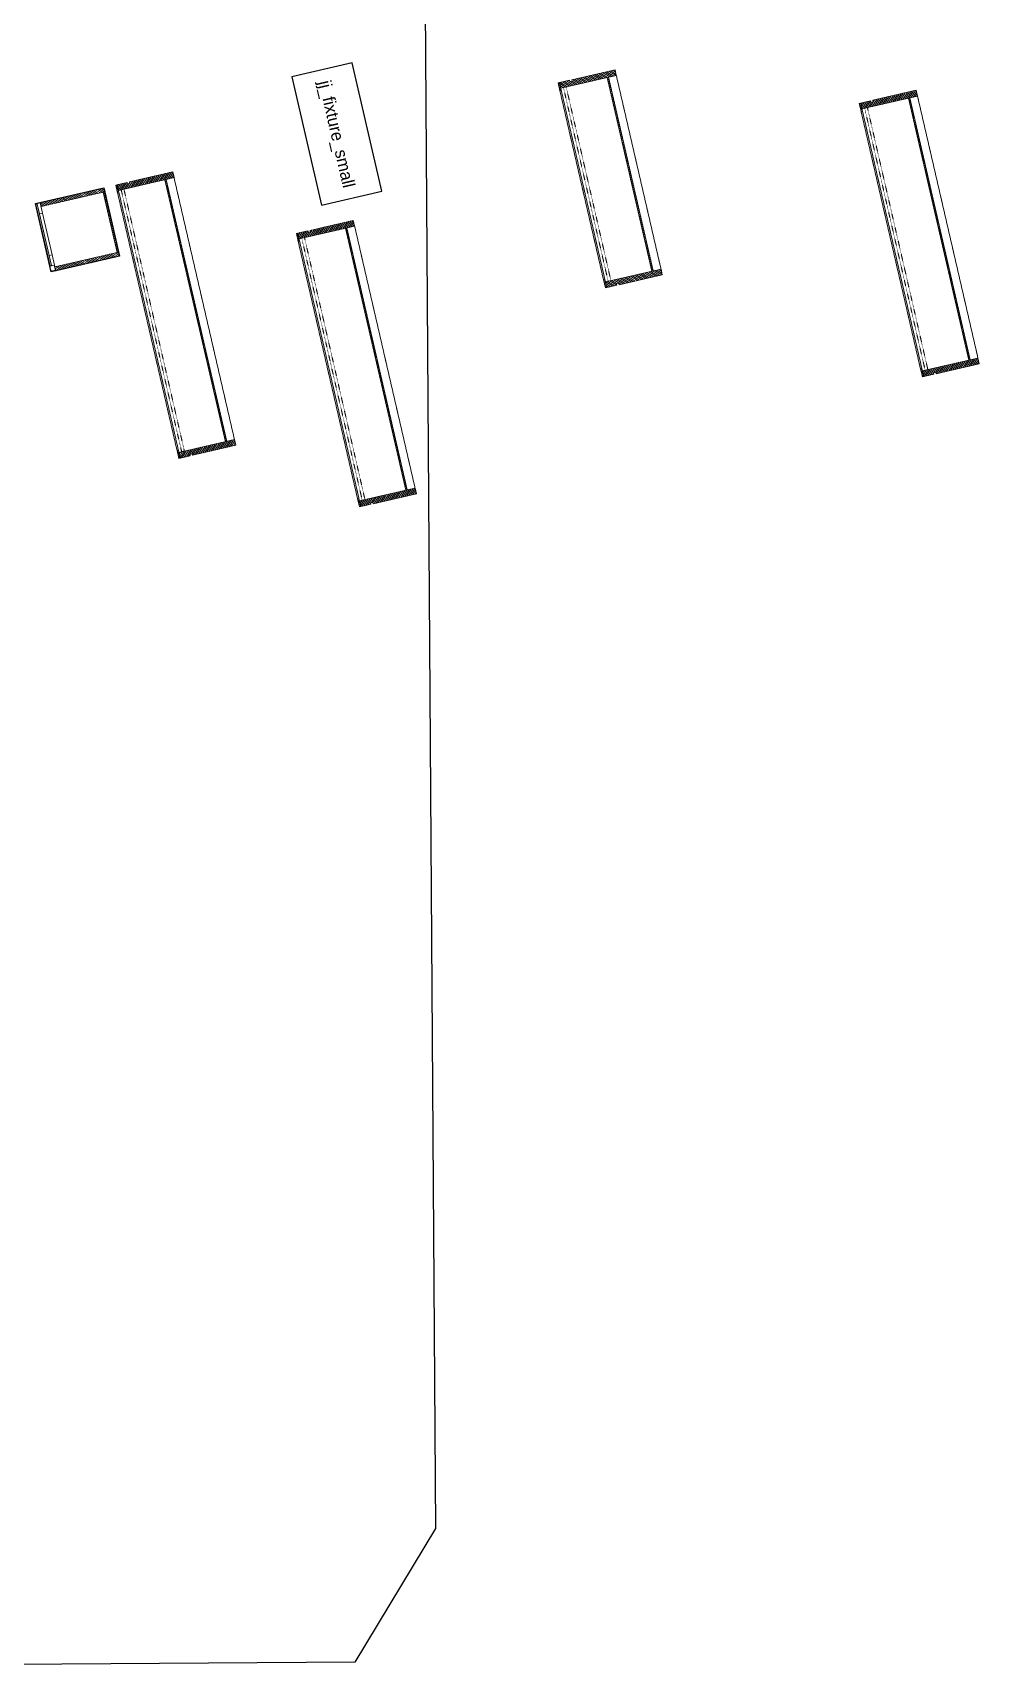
# Model space of a CAD drawing. Header units: metres. Extents: x -8842 to 502, y -6018 to 12194.
# Drawn here: x -3549 to 502, y -6018 to 982 of the extents above; entities that cross this region are included whole.
import ezdxf
from ezdxf.enums import TextEntityAlignment as Align

# ---------------------------------------------------------------- set-up
doc = ezdxf.new("R2010")
doc.units = ezdxf.units.M
doc.linetypes.add('a_p6_plan_L18$0$HIDDEN', pattern=[0.375, 0.25, -0.125])
doc.linetypes.add('ACAD_ISO03W100', pattern=[30, 12, -18])
for name, color, linetype in [('FixtureLabels', 2, 'Continuous'), ('Fixtures', 3, 'Continuous'), ('FloorPlan', 1, 'Continuous')]:
    doc.layers.add(name, color=color, linetype=linetype)
for name, color, linetype, lineweight in [('I-LK FF&E', 1, 'Continuous', 9), ('LN-ELEVATION-1', 81, 'Continuous', 13), ('LN-ELEVATION-2', 103, 'Continuous', 20), ('LN-ELEVATION-3', 125, 'a_p6_plan_L18$0$HIDDEN', 18), ('LN-ELEVATION-4', 145, 'Continuous', 13), ('LN-HATCH', 251, 'Continuous', 0)]:
    doc.layers.add(name, color=color, linetype=linetype, lineweight=lineweight)
pattern_1 = [(45, (4208834.247, 1706614.74), (-4.4901280605, 4.4901280605), [])]
pattern_2 = [(45, (4209134.247, 1706614.74), (-4.4901280605, 4.4901280605), [])]

# ---------------------------------------------------------------- blocks, each defined once
blk = doc.blocks.new('jj 1200')
at = {"layer": 'LN-HATCH', "ltscale": 0.5}
h = blk.add_hatch(dxfattribs=at)
h.set_pattern_fill('ANSI31', color=256, scale=2)
h.set_pattern_definition([(45, (4097187.331, 1708800.267), (-4.4901280605, 4.4901280605), [])])
h.paths.add_polyline_path([(792.1, 220), (792.1, 30), (786.1, 30), (786.1, 20), (792.1, 20), (792.1, -24), (767.1, -24), (767.1, 220)])
h.paths.add_polyline_path([(-382.9, 180), (767.1, 180), (767.1, 186), (-382.9, 186)])
h.paths.add_polyline_path([(757.1, -24), (757.1, -30), (792.1, -30), (792.1, -24)])
h.paths.add_polyline_path([(-407.9, 220), (-407.9, 30), (-401.9, 30), (-401.9, 20), (-407.9, 20), (-407.9, -24), (-382.9, -24), (-382.9, 220)])
h.paths.add_polyline_path([(-372.9, -24), (-372.9, -30), (-407.9, -30), (-407.9, -24)])
at = {"layer": 'LN-ELEVATION-1', "ltscale": 0.5}
for points in [[(-407.9, 220), (-407.9, 30), (-401.9, 30), (-401.9, 20), (-407.9, 20), (-407.9, -24), (-382.9, -24), (-382.9, 220)], [(792.1, 220), (792.1, 30), (786.1, 30), (786.1, 20), (792.1, 20), (792.1, -24), (767.1, -24), (767.1, 220)], [(-382.9, 180), (767.1, 180), (767.1, 186), (-382.9, 186)], [(-372.9, -24), (-372.9, -30), (-407.9, -30), (-407.9, -24)], [(757.1, -24), (757.1, -30), (792.1, -30), (792.1, -24)]]:
    blk.add_lwpolyline(points, close=True, dxfattribs=at)
at = {"layer": 'LN-ELEVATION-3', "ltscale": 0.5}
for p, q in [((767.1, 220), (-382.9, 220)), ((757.1, -24), (-372.9, -24)), ((-372.9, -30), (757.1, -30))]:
    blk.add_line(p, q, dxfattribs=at)
at = {"layer": 'LN-ELEVATION-4', "linetype": 'ACAD_ISO03W100', "ltscale": 0.05}
blk.add_lwpolyline([(767.1, 0), (-382.9, 0), (-382.9, -12), (767.1, -12)], close=True, dxfattribs=at)
blk = doc.blocks.new('JJ_FIXTURE_LARGE_5')
at = {"layer": 'I-LK FF&E', "xscale": -1}
blk.add_blockref('JJ 1200', (792.1, 30), dxfattribs=at)
blk = doc.blocks.new('JJ_FIXTURE_LARGE_6')
at = {"layer": 'I-LK FF&E', "xscale": -1}
blk.add_blockref('JJ 1200', (792.1, 30), dxfattribs=at)
blk = doc.blocks.new('jj 900')
at = {"layer": 'LN-HATCH', "ltscale": 0.5}
h = blk.add_hatch(dxfattribs=at)
h.set_pattern_fill('ANSI31', color=256, scale=50)
h.set_pattern_definition([(45, (0, 0), (-4.419417, 4.419417), [])])
h.paths.add_polyline_path([(-911.8, 0), (-911.8, -190), (-905.8, -190), (-905.8, -200), (-911.8, -200), (-911.8, -244), (-886.8, -244), (-886.8, 0)])
h = blk.add_hatch(dxfattribs=at)
h.set_pattern_fill('ANSI31', color=256, scale=2)
h.set_pattern_definition(pattern_1)
h.paths.add_polyline_path([(-11.8, 0), (-11.8, -190), (-17.8, -190), (-17.8, -200), (-11.8, -200), (-11.8, -244), (-36.8, -244), (-36.8, 0)])
h = blk.add_hatch(dxfattribs=at)
h.set_pattern_fill('ANSI31', color=256, scale=2)
h.set_pattern_definition(pattern_2)
h.paths.add_polyline_path([(-36.8, -40), (-886.8, -40), (-886.8, -34), (-36.8, -34)])
h = blk.add_hatch(dxfattribs=at)
h.set_pattern_fill('ANSI31', color=256, scale=2)
h.set_pattern_definition(pattern_2)
h.paths.add_polyline_path([(-876.8, -244), (-876.8, -250), (-911.8, -250), (-911.8, -244)])
h = blk.add_hatch(dxfattribs=at)
h.set_pattern_fill('ANSI31', color=256, scale=2)
h.set_pattern_definition(pattern_1)
h.paths.add_polyline_path([(-46.8, -244), (-46.8, -250), (-11.8, -250), (-11.8, -244)])
at = {"layer": 'LN-ELEVATION-1', "ltscale": 0.5}
for points in [[(-911.8, 0), (-911.8, -190), (-905.8, -190), (-905.8, -200), (-911.8, -200), (-911.8, -244), (-886.8, -244), (-886.8, 0)], [(-11.8, 0), (-11.8, -190), (-17.8, -190), (-17.8, -200), (-11.8, -200), (-11.8, -244), (-36.8, -244), (-36.8, 0)], [(-36.8, -40), (-886.8, -40), (-886.8, -34), (-36.8, -34)], [(-876.8, -244), (-876.8, -250), (-911.8, -250), (-911.8, -244)], [(-46.8, -244), (-46.8, -250), (-11.8, -250), (-11.8, -244)]]:
    blk.add_lwpolyline(points, close=True, dxfattribs=at)
at = {"layer": 'LN-ELEVATION-3', "ltscale": 0.5}
for p, q in [((-886.8, 0), (-36.8, 0)), ((-876.8, -244), (-46.8, -244)), ((-46.8, -250), (-876.8, -250))]:
    blk.add_line(p, q, dxfattribs=at)
at = {"layer": 'LN-ELEVATION-4', "linetype": 'ACAD_ISO03W100', "ltscale": 0.05}
blk.add_lwpolyline([(-886.8, -220), (-36.8, -220), (-36.8, -232), (-886.8, -232)], close=True, dxfattribs=at)
blk = doc.blocks.new('JJ_FIXTURE_MEDIUM_3')
at = {"layer": 'I-LK FF&E'}
blk.add_blockref('JJ 900', (911.8, 250), dxfattribs=at)
blk = doc.blocks.new('JJ_FIXTURE_LARGE_7')
at = {"layer": 'I-LK FF&E', "xscale": -1}
blk.add_blockref('JJ 1200', (792.1, 30), dxfattribs=at)
blk = doc.blocks.new('mirror unit see thru')
at = {"layer": 'LN-HATCH', "ltscale": 0.5}
h = blk.add_hatch(dxfattribs=at)
h.set_pattern_fill('ANSI31', color=256, scale=2)
h.set_pattern_definition([(45, (4060070.797, 1708569.446), (-4.4901280605, 4.4901280605), [])])
h.paths.add_polyline_path([(-150, 0), (-132, 0), (-132, -279), (-150, -279)])
h.paths.add_polyline_path([(-132, -6), (132, -6), (132, 0), (-132, 0)])
h.paths.add_polyline_path([(150, 0), (132, 0), (132, -279), (150, -279)])
at = {"layer": 'Defpoints'}
blk.add_lwpolyline([(150, -300), (-150, -300), (-150, 0), (150, 0)], close=True, dxfattribs=at)
at = {"layer": 'LN-ELEVATION-1'}
for points in [[(-150, 0), (-132, 0), (-132, -279), (-150, -279)], [(-132, -6), (132, -6), (132, 0), (-132, 0)], [(150, 0), (132, 0), (132, -279), (150, -279)], [(-103, -293), (-103, -279), (-148, -279), (-148, -300), (-139, -300), (-139, -298.5), (-146.5, -298.5), (-146.5, -293)], [(80, -293), (80, -279), (125, -279), (125, -300), (116, -300), (116, -298.5), (123.5, -298.5), (123.5, -293)], [(142, -300), (142, -298.5), (146.5, -298.5), (146.5, -280.5), (125, -280.5), (125, -279), (148, -279), (148, -300)]]:
    blk.add_lwpolyline(points, close=True, dxfattribs=at)
at = {"layer": 'LN-ELEVATION-2'}
blk.add_lwpolyline([(-103, -293), (80, -293), (80, -279), (-103, -279)], close=True, dxfattribs=at)
at = {"layer": 'LN-ELEVATION-2', "color": 4, "lineweight": 0}
blk.add_lwpolyline([(-146.5, -293), (123.5, -293), (123.5, -298.5), (-146.5, -298.5)], close=True, dxfattribs=at)
at = {"layer": 'LN-ELEVATION-4', "ltscale": 0.5}
blk.add_line((116, -300), (-139, -300), dxfattribs=at)
blk = doc.blocks.new('MIRROR_2')
at = {"layer": 'I-LK FF&E'}
blk.add_blockref('MIRROR UNIT SEE THRU', (150, 300), dxfattribs=at)

msp = doc.modelspace()

# ---------------------------------------------------------------- linework, layer by layer
at = {"layer": 'Fixtures'}
msp.add_lwpolyline([(-2439.6, 793.8), (-2312.8, 244.7), (-2054.7, 304.3), (-2181.5, 853.4)], close=True, dxfattribs=at)
at = {"layer": 'FloorPlan'}
msp.add_lwpolyline([(-6948, -5385.9), (-7046.8, 9061.9), (-7068, 12159.3), (-7068, 12159.3), (-1945.5, 12194.3), (-1945.5, 12194.3), (-1872.4, 1516.8), (-1825, -5416.1), (-1825, -5416.1), (-2170.6, -5987.7), (-6558.7, -6017.7), (-6948, -5385.9)], close=True, dxfattribs=at)

# ---------------------------------------------------------------- block references
at = {"rotation": -77}
for name, p in [('JJ_FIXTURE_MEDIUM_3', (-1300.8, 767.5)), ('JJ_FIXTURE_LARGE_7', (-12, 679.5)), ('JJ_FIXTURE_LARGE_5', (-3193.4, 330.6)), ('MIRROR_2', (-3537.5, 251.1)), ('JJ_FIXTURE_LARGE_6', (-2420.7, 123.4))]:
    msp.add_blockref(name, p, dxfattribs=at)

# ---------------------------------------------------------------- texts
at = {"layer": 'FixtureLabels'}
msp.add_text('jj_fixture_small', height=52.974, rotation=-77, dxfattribs=at).set_placement((-2247.1, 549), align=Align.MIDDLE_CENTER)

doc.saveas('drawing.dxf')
